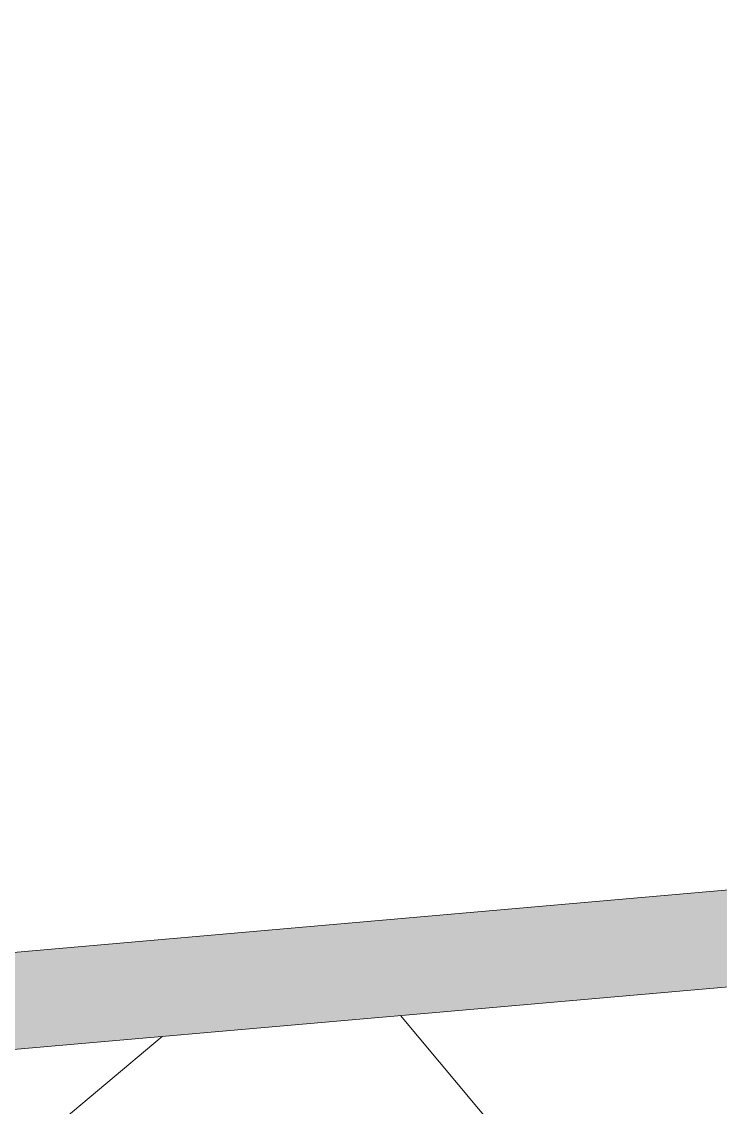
# Model space of a CAD drawing. Header units: millimetres. Extents: x 632 to 546626, y -3890 to 22200.
# Drawn here: x 370805.7 to 371095.2, y 16843.5 to 17293.1 of the extents above; entities that cross this region are included whole.
import ezdxf

# ---------------------------------------------------------------- set-up
doc = ezdxf.new("R2010")
doc.units = ezdxf.units.MM
doc.layers.add('A-270-M_ROOF', color=132, linetype='Continuous', lineweight=13)

# ---------------------------------------------------------------- blocks, each defined once
blk = doc.blocks.new('25021-APA-ZZ-ZZ-M3-AR-000001_V3_rvt-6-S6_501-SECTION A6')
at = {"layer": 'A-270-M_ROOF', "transparency": 33554432}
blk.add_hatch(color=9, dxfattribs=at).paths.add_polyline_path([(4535648.82, 15720.38), (4558304.61, 17702.51), (4578095.61, 15971.02), (4578095.61, 16011.17), (4558304.61, 17742.66), (4535648.82, 15760.54)])
at = {"layer": 'A-270-M_ROOF', "lineweight": 5}
h = blk.add_hatch(dxfattribs=at)
h.set_pattern_fill('FP_24', angle=-135, style=0, pattern_type=2)
h.set_pattern_definition([(40, (4563344.46, -4e-06), (-192.8363, 229.8133), []), (130, (4563344.46, -4e-06), (-229.8133, -192.8363), [])])
h.paths.add_polyline_path([(4535648.82, 15599.92), (4558304.61, 17582.05), (4578095.61, 15850.56), (4578095.61, 15971.02), (4558304.61, 17702.51), (4535648.82, 15720.38)])
at = {"layer": 'A-270-M_ROOF', "color": 53, "lineweight": 5}
for p, q in [((4558304.61, 17742.66), (4548702.9, 16902.62)), ((4558304.61, 17702.51), (4548751.8, 16866.74)), ((4548751.8, 16866.74), (4558304.61, 17702.51))]:
    blk.add_line(p, q, dxfattribs=at)

msp = doc.modelspace()

# ---------------------------------------------------------------- block references
at = {"color": 10, "lineweight": 5}
msp.add_blockref('25021-APA-ZZ-ZZ-M3-AR-000001_V3_rvt-6-S6_501-SECTION A6', (-4177957.55, 0), dxfattribs=at)

doc.saveas('drawing.dxf')
